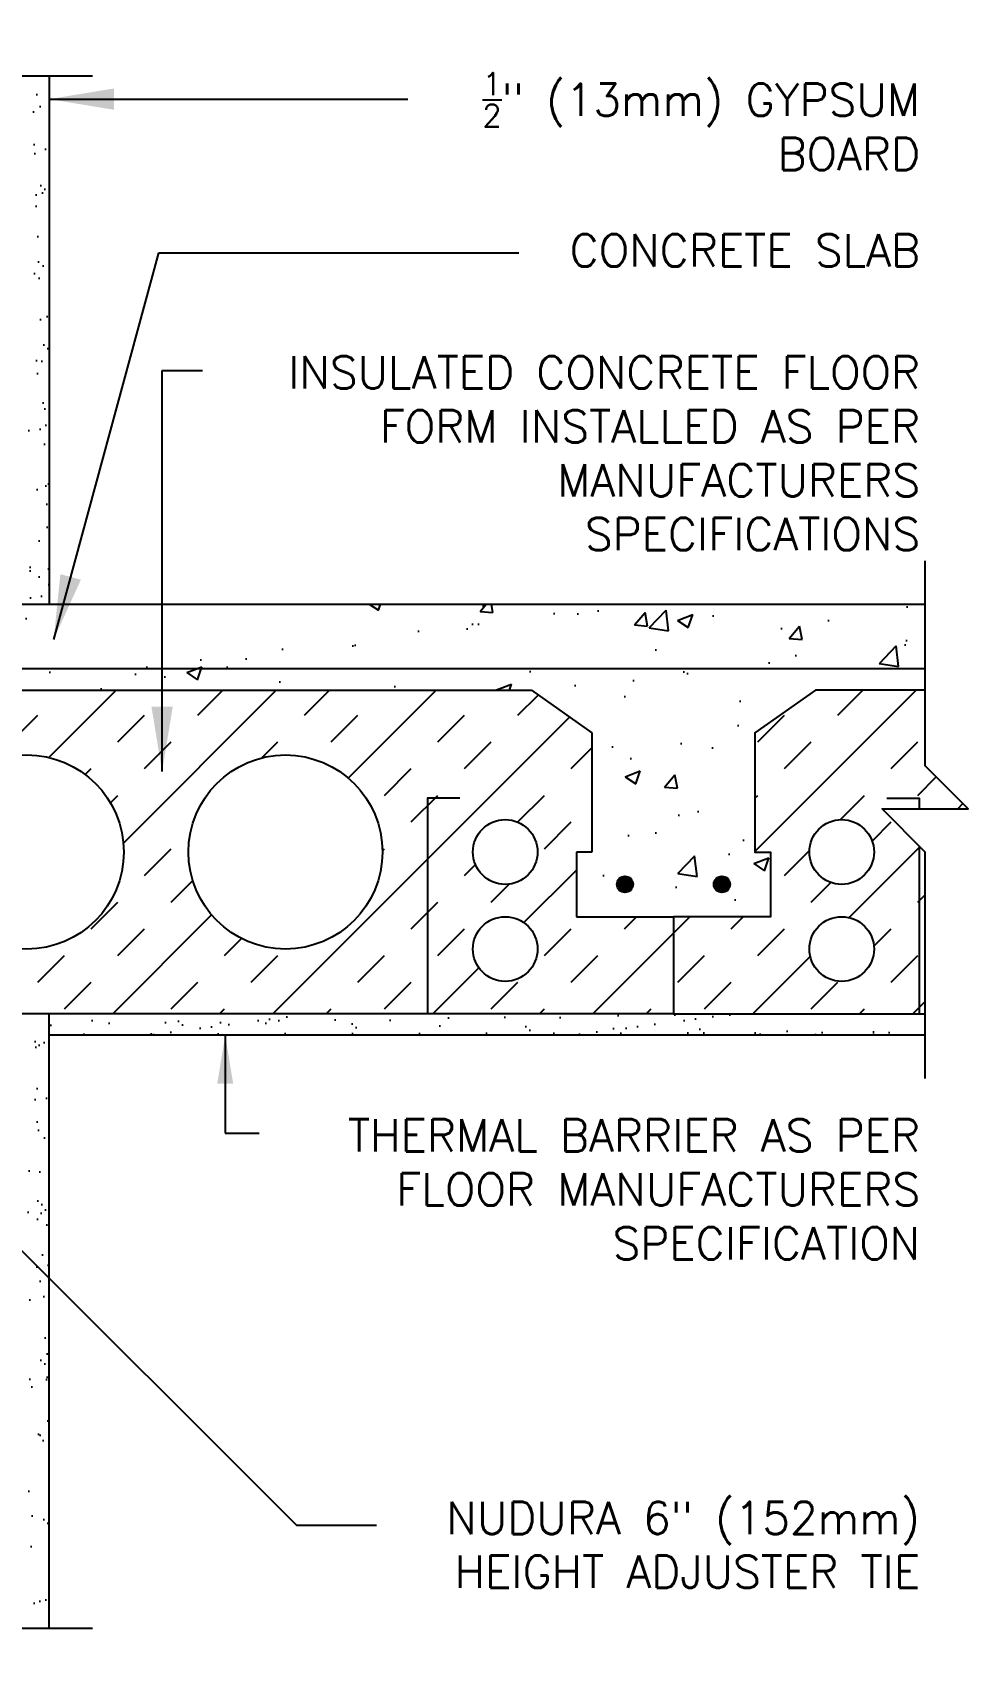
# Model space of a CAD drawing. Header units: inches. Extents: x 170.7 to 225.6, y 15.3 to 76.1.
# Drawn here: x 203.89 to 225.59, y 38.08 to 76.08 of the extents above; entities that cross this region are included whole.
import ezdxf

# ---------------------------------------------------------------- set-up
doc = ezdxf.new("R2010")
doc.units = ezdxf.units.IN
doc.header["$MEASUREMENT"] = 0
for name, color, linetype in [('HATCH', 12, 'Continuous'), ('line25', 2, 'Continuous'), ('LINE3', 3, 'Continuous'), ('LINE9', 9, 'Continuous'), ('TEXT', 4, 'Continuous')]:
    doc.layers.add(name, color=color, linetype=linetype)
doc.styles.add('DIM', font='romans.shx', dxfattribs={"width": 0.7})
doc.styles.add('ROMANS', font='romans.shx', dxfattribs={"height": 0.75})
doc.styles.get("Standard").update_dxf_attribs({"font": 'romans.shx', "height": 0.75})
doc.linetypes.add('STEEL', pattern='A,0.5,-0.2,["X",Standard,S=0.1,R=0,X=-0.1,Y=-0.05],-0.1', length=0.8)
doc.dimstyles.new('ext_12', dxfattribs={"dimscale": 12, "dimtxt": 0.09375, "dimasz": 0.09375, "dimexe": 0.09375, "dimexo": 0.0625, "dimgap": 0.0625, "dimtad": 1, "dimdec": 1, "dimzin": 3, "dimdsep": 46, "dimlunit": 4, "dimtxsty": 'DIM', "dimcen": 0.09, "dimdle": 0.09375, "dimclrt": 4, "dimadec": 0, "dimazin": 0, "dimtfac": 1, "dimtdec": 1, "dimtmove": 2, "dimatfit": 3, "dimfxl": 1, "dimfrac": 2, "dimtolj": 1, "dimtzin": 0, "dimarcsym": 0})
doc.dimstyles.new('ext_8', dxfattribs={"dimscale": 8, "dimtxt": 0.09375, "dimasz": 0.09375, "dimexe": 0.09375, "dimexo": 0.0625, "dimgap": 0.0625, "dimtad": 1, "dimdec": 1, "dimzin": 3, "dimdsep": 46, "dimlunit": 4, "dimtxsty": 'DIM', "dimcen": 0.09, "dimdle": 0.09375, "dimclrt": 4, "dimadec": 0, "dimazin": 0, "dimtfac": 1, "dimtdec": 1, "dimtmove": 2, "dimatfit": 3, "dimfxl": 1, "dimfrac": 2, "dimtolj": 1, "dimtzin": 0, "dimarcsym": 0})
pattern_1 = [(37.5, (6.0136, -79.57674), (-0.0314967, 0.963412), [0, -0.76, 0, -0.85, 0, -0.8125]), (7.5, (6.0136, -79.5767), (0.8848884, 1.411073), [0, -0.41, 0, -0.685, 0, -0.2625]), (327.5, (5.3986, -79.5767), (1.557071, 0.0028295), [0, -0.25, 0, -0.9, 0, -1.175]), (317.5, (5.3986, -79.5767), (1.503063, 0.438838), [0, -0.125, 0, -0.59, 0, -0.675])]

msp = doc.modelspace()

# ---------------------------------------------------------------- hatches: boundary and pattern name
at = {"layer": 'HATCH'}
h = msp.add_hatch(dxfattribs=at)
h.set_pattern_fill('AR-CONC', color=256, scale=0.5)
h.paths.add_polyline_path([(201.146, 75.083), (199.146, 75.083), (198.146, 76.083), (198.146, 74.083), (197.146, 75.083), (195.146, 75.083), (195.146, 72.302, 0.082415), (195.29, 72.223, -0.317837), (195.456, 71.987), (195.456, 71.919, -0.414214), (195.394, 71.857), (195.346, 71.857), (195.346, 71.787), (195.451, 71.787, -0.188973), (195.607, 71.692, 0.196323), (196.056, 71.346), (197.378, 71.055, 0.057795), (198.146, 70.966, 0.057795), (198.914, 71.055), (200.236, 71.346, 0.196323), (200.685, 71.692, -0.188973), (200.841, 71.787), (200.946, 71.787), (200.946, 71.857), (200.899, 71.857, -0.414214), (200.836, 71.919), (200.836, 71.987, -0.317837), (201.003, 72.223, 0.082415), (201.146, 72.302)])
h.paths.add_polyline_path([(201.146, 68.172, 0.064398), (201.036, 68.238), (200.946, 68.238), (200.946, 68.28, -0.249069), (200.836, 68.487), (200.836, 68.554, -0.414214), (200.899, 68.617), (200.946, 68.617), (200.946, 68.687), (200.841, 68.687, 0.10046), (200.448, 68.63, -0.601435), (200.328, 68.735, 2.182095), (199.918, 68.522, -1), (199.755, 68.113, -0.24438), (199.306, 68.634, 0.053157), (199.14, 69.248, 1.553132), (198.782, 68.824, -0.735593), (198.795, 68.366, -0.082755), (198.146, 68.258, -0.082755), (197.498, 68.366, -0.735593), (197.511, 68.824, 1.553132), (197.152, 69.248, 0.053157), (196.986, 68.634, -0.24438), (196.538, 68.113, -1), (196.375, 68.522, 2.182095), (195.965, 68.735, -0.601435), (195.845, 68.63, 0.10046), (195.451, 68.687), (195.346, 68.687), (195.346, 68.617), (195.394, 68.617, -0.414214), (195.456, 68.554), (195.456, 68.487, -0.249069), (195.346, 68.28), (195.346, 68.238), (195.256, 68.238, 0.064398), (195.146, 68.172), (195.146, 66.083), (195.146, 65.751), (195.226, 65.831), (195.316, 65.831), (195.346, 65.801), (195.496, 65.801, -0.414214), (195.546, 65.751), (195.646, 65.751), (195.646, 65.19, 0.390098), (195.921, 64.891), (198.13, 64.707, 0.04154), (198.163, 64.707), (200.371, 64.891, 0.390098), (200.646, 65.19), (200.646, 65.751), (200.746, 65.751, -0.414214), (200.796, 65.801), (200.946, 65.801), (200.976, 65.831), (201.066, 65.831), (201.146, 65.751), (201.146, 66.083)])
h.paths.add_polyline_path([(200.371, 63.771), (198.163, 63.954, 0.04154), (198.13, 63.954), (195.921, 63.771, 0.390098), (195.646, 63.472), (195.646, 62.918, -0.174031), (195.766, 62.833, -0.520567), (196.257, 62.833, -0.520567), (196.712, 62.833, -0.520567), (196.913, 62.833, -0.520567), (197.258, 62.833, -0.520567), (197.804, 62.833, -0.520567), (198.36, 62.833, -0.520567), (198.587, 62.833, -0.520567), (199.042, 62.833, -0.520567), (199.333, 62.833, -0.520567), (199.955, 62.833, -0.520567), (200.261, 62.833, -0.520567), (200.68, 62.833, -0.077645), (200.746, 62.896), (200.746, 62.911), (200.646, 62.911), (200.646, 63.472, 0.390098)])
h.paths.add_polyline_path([(200.321, 64.697), (198.53, 64.548, 0.390098), (198.346, 64.348), (198.346, 64.313, 0.390098), (198.53, 64.114), (200.321, 63.965, 0.438748), (200.646, 64.264), (200.646, 64.398, 0.438748)])
h.paths.add_polyline_path([(197.946, 64.348, 0.390098), (197.763, 64.548), (195.971, 64.697, 0.438748), (195.646, 64.398), (195.646, 64.264, 0.438748), (195.971, 63.965), (197.763, 64.114, 0.390098), (197.946, 64.313)])
h.paths.add_polyline_path([(201.146, 58.833), (203.146, 60.833), (215.456, 60.833), (216.86, 59.843), (216.86, 57.083), (216.5, 57.083), (216.5, 55.583), (218.75, 55.583), (221, 55.583), (221, 57.083), (220.632, 57.083), (220.64, 57.091), (220.64, 59.843), (222.044, 60.833), (224.589, 60.833), (224.589, 62.833), (201.146, 62.833, 0.48966), (200.68, 62.833, 0.520567), (200.261, 62.833, 0.520567), (199.955, 62.833, 0.520567), (199.333, 62.833, 0.520567), (199.042, 62.833, 0.520567), (198.587, 62.833, 0.520567), (198.36, 62.833, 0.520567), (197.804, 62.833, 0.520567), (197.258, 62.833, 0.520567), (196.913, 62.833, 0.520567), (196.712, 62.833, 0.520567), (196.257, 62.833, 0.520567), (195.766, 62.833, 0.520567), (195.411, 62.833, 0.540212), (195.146, 62.836), (195.146, 62.833), (171.704, 62.833), (171.704, 60.833), (174.249, 60.833), (175.653, 59.843), (175.653, 57.083), (175.293, 57.083), (175.293, 55.583), (177.543, 55.583), (179.793, 55.583), (179.793, 57.083), (179.433, 57.083), (179.433, 59.843), (180.837, 60.833), (193.146, 60.833), (195.146, 58.833), (195.146, 53.34, -0.540212), (195.411, 53.337, -0.520567), (195.766, 53.337, -0.520567), (196.257, 53.337, -0.520567), (196.712, 53.337, -0.520567), (196.913, 53.337, -0.520567), (197.258, 53.337, -0.520567), (197.804, 53.337, -0.520567), (198.36, 53.337, -0.520567), (198.587, 53.337, -0.520567), (199.042, 53.337, -0.520567), (199.333, 53.337, -0.520567), (199.955, 53.337, -0.520567), (200.261, 53.337, -0.520567), (200.68, 53.337, -0.48966), (201.146, 53.337)])
h.paths.add_polyline_path([(200.646, 53.06), (200.746, 53.06, -0.414214), (200.796, 53.11), (200.946, 53.11), (200.976, 53.14), (201.066, 53.14), (201.146, 53.06), (201.146, 53.337, 0.48966), (200.68, 53.337, 0.520567), (200.261, 53.337, 0.520567), (199.955, 53.337, 0.520567), (199.333, 53.337, 0.520567), (199.042, 53.337, 0.520567), (198.587, 53.337, 0.520567), (198.36, 53.337, 0.520567), (197.804, 53.337, 0.520567), (197.258, 53.337, 0.520567), (196.913, 53.337, 0.520567), (196.712, 53.337, 0.520567), (196.257, 53.337, 0.520567), (195.766, 53.337, 0.520567), (195.411, 53.337, 0.540212), (195.146, 53.34), (195.146, 53.333), (195.146, 53.06), (195.226, 53.14), (195.316, 53.14), (195.346, 53.11), (195.496, 53.11, -0.414214), (195.546, 53.06), (195.646, 53.06), (195.646, 52.499, 0.390098), (195.921, 52.2), (198.13, 52.016, 0.04154), (198.163, 52.016), (200.371, 52.2, 0.390098), (200.646, 52.499)])
h.paths.add_polyline_path([(200.646, 51.707, 0.438748), (200.321, 52.006), (198.53, 51.857, 0.390098), (198.346, 51.658), (198.346, 51.622, 0.390098), (198.53, 51.423), (200.321, 51.274, 0.438748), (200.646, 51.573)])
h.paths.add_polyline_path([(197.763, 51.857), (195.971, 52.006, 0.438748), (195.646, 51.707), (195.646, 51.573, 0.438748), (195.971, 51.274), (197.763, 51.423, 0.390098), (197.946, 51.622), (197.946, 51.658, 0.390098)])
h.paths.add_polyline_path([(200.781, 50.172, -0.327813), (200.746, 50.22), (200.646, 50.22), (200.646, 50.781, 0.390098), (200.371, 51.08), (198.163, 51.264, 0.04154), (198.13, 51.264), (195.921, 51.08, 0.390098), (195.646, 50.781), (195.646, 50.22), (195.546, 50.22, -0.327813), (195.511, 50.172), (195.511, 49.778), (195.146, 49.778), (195.146, 48.083), (195.146, 45.994, 0.064398), (195.256, 45.928), (195.346, 45.928), (195.346, 45.886, -0.249069), (195.456, 45.679), (195.456, 45.612, -0.414214), (195.394, 45.549), (195.346, 45.549), (195.346, 45.479), (195.451, 45.479, 0.10046), (195.845, 45.536, -0.601435), (195.965, 45.432, 2.182095), (196.375, 45.644, -1), (196.538, 46.053, -0.24438), (196.986, 45.532, 0.053157), (197.152, 44.918, 0.223253), (197.353, 44.753), (197.372, 44.749, 0.955472), (197.511, 45.342, -0.735593), (197.498, 45.8, -0.082755), (198.146, 45.909, -0.082755), (198.795, 45.8, -0.735593), (198.782, 45.342, 0.955472), (198.92, 44.749), (198.94, 44.753, 0.223253), (199.14, 44.918, 0.053157), (199.306, 45.532, -0.24438), (199.755, 46.053, -1), (199.918, 45.644, 2.182095), (200.328, 45.432, -0.601435), (200.448, 45.536, 0.10046), (200.841, 45.479), (200.946, 45.479), (200.946, 45.549), (200.899, 45.549, -0.414214), (200.836, 45.612), (200.836, 45.679, -0.249069), (200.946, 45.886), (200.946, 45.928), (201.036, 45.928, 0.064398), (201.146, 45.994), (201.146, 48.083), (201.146, 49.778), (200.781, 49.778)])
h.paths.add_polyline_path([(200.836, 44.847, -0.414214), (200.899, 44.909), (200.946, 44.909), (200.946, 44.979), (200.841, 44.979, 0.036537), (200.697, 44.955), (198.486, 44.474, 0.897292), (198.535, 44.019), (200.132, 44.019, 0.097844), (200.738, 44.151, -0.124673), (200.841, 44.179), (200.946, 44.179), (200.946, 44.249), (200.899, 44.249, -0.414214), (200.836, 44.312)])
h = msp.add_hatch(dxfattribs=at)
h.set_pattern_fill('AR-SAND', color=256, scale=0.5, style=0)
h.set_pattern_definition(pattern_1)
h.paths.add_polyline_path([(204.271, 75.083), (203.771, 75.083), (203.771, 66.083), (203.771, 62.833), (204.271, 62.833)])
h = msp.add_hatch(dxfattribs=at)
h.set_pattern_fill('AR-SAND', color=256, scale=0.5, style=0)
h.set_pattern_definition(pattern_1)
h.paths.add_polyline_path([(204.271, 53.333), (203.771, 53.333), (203.771, 48.083), (203.771, 39.083), (204.271, 39.083)])
h = msp.add_hatch(dxfattribs=at)
h.set_pattern_fill('AR-SAND', color=256, scale=0.5, style=0)
h.set_pattern_definition([(37.5, (1.2102, -20.8052), (-0.0314967, 0.963412), [0, -0.76, 0, -0.85, 0, -0.8125]), (7.5, (1.2102, -20.8052), (0.8848884, 1.411073), [0, -0.41, 0, -0.685, 0, -0.2625]), (327.5, (0.5952, -20.8052), (1.557071, 0.0028295), [0, -0.25, 0, -0.9, 0, -1.175]), (317.5, (0.5952, -20.8052), (1.503063, 0.438838), [0, -0.125, 0, -0.59, 0, -0.675])])
h.paths.add_polyline_path([(204.271, 53.333), (204.271, 52.833), (224.589, 52.833), (224.589, 53.333), (218.75, 53.333)])
at = {"layer": 'LINE3'}
for points in [[(217.812, 56.333, 1), (217.437, 56.333, 1)], [(220.062, 56.333, 1), (219.687, 56.333, 1)]]:
    msp.add_hatch(color=256, dxfattribs=at).paths.add_polyline_path(points)

# ---------------------------------------------------------------- linework, layer by layer
at = {"layer": 'HATCH'}
for p, q in [((204.261, 59.274), (205.82, 60.833)), ((205.99, 57.29), (209.533, 60.833)), ((207.716, 60.254), (208.295, 60.833)), ((210.191, 60.254), (210.77, 60.833)), ((211.208, 58.796), (213.245, 60.833)), ((220.64, 57.091), (224.382, 60.833)), ((222.565, 60.254), (223.144, 60.833)), ((215.14, 60.254), (215.611, 60.724)), ((203.385, 59.635), (204.003, 60.254)), ((205.86, 59.635), (206.478, 60.254)), ((209.457, 53.333), (216.336, 60.212)), ((210.809, 59.635), (211.428, 60.254)), ((213.284, 59.635), (213.903, 60.254)), ((220.709, 59.635), (221.328, 60.254)), ((206.478, 59.016), (207.097, 59.635)), ((209.203, 59.266), (209.572, 59.635)), ((213.903, 59.016), (214.522, 59.635)), ((216.378, 59.016), (216.86, 59.498)), ((221.328, 59.016), (221.946, 59.635)), ((223.802, 59.016), (224.421, 59.635)), ((205.104, 58.88), (205.241, 59.016)), ((212.047, 58.397), (212.666, 59.016)), ((224.421, 58.397), (224.848, 58.824)), ((205.688, 58.226), (205.86, 58.397)), ((212.666, 57.779), (213.284, 58.397)), ((215.14, 57.779), (215.759, 58.397)), ((220.64, 58.328), (220.709, 58.397)), ((222.619, 57.832), (223.184, 58.397)), ((225.344, 58.083), (225.466, 58.205)), ((215.759, 57.16), (216.378, 57.779)), ((223.359, 57.335), (223.802, 57.779)), ((206.478, 56.541), (207.097, 57.16)), ((211.999, 57.113), (212.047, 57.16)), ((221.328, 56.541), (221.903, 57.117)), ((222.824, 55.563), (224.466, 57.205)), ((213.903, 56.541), (214.155, 56.793)), ((215.281, 55.445), (216.5, 56.663)), ((207.097, 55.923), (207.598, 56.424)), ((214.522, 55.923), (214.938, 56.339)), ((217.492, 56.472), (217.492, 56.472)), ((221.946, 55.923), (222.4, 56.377)), ((205.241, 55.304), (205.86, 55.923)), ((212.666, 55.304), (213.284, 55.923)), ((224.421, 55.923), (224.589, 56.09)), ((205.745, 53.333), (208.036, 55.625)), ((217.615, 55.304), (217.894, 55.583)), ((218.75, 55.201), (219.132, 55.583)), ((220.09, 55.304), (220.369, 55.583)), ((205.86, 54.685), (206.478, 55.304)), ((213.284, 54.685), (213.903, 55.304)), ((215.759, 54.685), (216.378, 55.304)), ((216.882, 53.333), (218.75, 55.201)), ((220.709, 54.685), (221.328, 55.304)), ((223.399, 54.901), (223.802, 55.304)), ((208.335, 54.685), (208.728, 55.078)), ((204.003, 54.066), (204.622, 54.685)), ((208.953, 54.066), (209.572, 54.685)), ((211.428, 54.066), (212.047, 54.685)), ((213.17, 53.333), (214.235, 54.399)), ((216.378, 54.066), (216.997, 54.685)), ((218.853, 54.066), (219.471, 54.685)), ((220.594, 53.333), (221.922, 54.661)), ((223.802, 54.066), (224.421, 54.685)), ((204.622, 53.448), (205.241, 54.066)), ((207.097, 53.448), (207.716, 54.066)), ((212.047, 53.448), (212.666, 54.066)), ((214.522, 53.448), (215.14, 54.066)), ((219.471, 53.448), (220.09, 54.066)), ((221.946, 53.448), (222.565, 54.066)), ((224.307, 53.333), (224.589, 53.615)), ((208.22, 53.333), (208.335, 53.448)), ((210.695, 53.333), (210.809, 53.448)), ((215.644, 53.333), (215.759, 53.448)), ((218.119, 53.333), (218.234, 53.448)), ((223.069, 53.333), (223.184, 53.448))]:
    msp.add_line(p, q, dxfattribs=at)
at = {"layer": 'line25'}
for p, q in [((201.146, 62.833), (224.589, 62.833)), ((203.146, 60.833), (215.456, 60.833)), ((215.456, 60.833), (216.86, 59.843)), ((216.86, 59.843), (216.86, 57.083)), ((216.86, 57.083), (216.5, 57.083)), ((216.5, 57.083), (216.5, 55.583)), ((216.5, 55.583), (218.75, 55.583)), ((218.75, 55.583), (218.75, 53.333)), ((218.75, 53.333), (201.146, 53.333))]:
    msp.add_line(p, q, dxfattribs=at)
msp.add_lwpolyline([(224.589, 60.833), (222.044, 60.833), (220.64, 59.843), (220.64, 57.083), (221, 57.083), (221, 55.583), (218.75, 55.583), (218.75, 53.333), (224.589, 53.333)], dxfattribs=at)
at = {"layer": 'LINE3', "linetype": 'STEEL'}
msp.add_line((224.589, 61.333), (204.646, 61.333), dxfattribs=at)
at = {"layer": 'LINE3'}
msp.add_lwpolyline([(204.646, 61.333), (200.146, 61.333, 0.414214), (199.146, 60.333), (199.146, 41.459), (199.146, 41.459)], format="xyb", dxfattribs=at)
for centre in [(217.625, 56.333), (219.875, 56.333)]:
    msp.add_circle(centre, 0.188, dxfattribs=at)
at = {"layer": 'LINE9'}
for p, q in [((204.271, 75.083), (204.271, 62.833)), ((204.271, 39.083), (204.271, 53.333)), ((224.589, 52.833), (204.271, 52.833))]:
    msp.add_line(p, q, dxfattribs=at)
for points in [[(191.021, 75.083), (197.146, 75.083), (198.146, 74.083), (198.146, 76.083), (199.146, 75.083), (205.271, 75.083)], [(224.589, 51.833), (224.589, 57.083), (223.589, 58.083), (225.589, 58.083), (224.589, 59.083), (224.589, 63.833)], [(213.798, 58.333), (213.048, 58.333), (213.048, 53.333)], [(223.701, 58.333), (224.451, 58.333), (224.451, 58.083)], [(224.451, 57.221), (224.451, 53.333)], [(191.021, 39.083), (197.146, 39.083), (198.146, 38.083), (198.146, 40.083), (199.146, 39.083), (205.271, 39.083)]]:
    msp.add_lwpolyline(points, dxfattribs=at)
for centre, radius in [((203.75, 57.083), 2.25), ((209.75, 57.083), 2.25), ((214.847, 57.083), 0.75), ((222.653, 57.083), 0.75), ((214.847, 54.833), 0.75), ((222.653, 54.833), 0.75)]:
    msp.add_circle(centre, radius, dxfattribs=at)

# ---------------------------------------------------------------- texts
at = {"layer": 'TEXT', "char_height": 0.75, "attachment_point": 6, "style": 'ROMANS'}
for s, insert, width in [('\\A1; {\\H0.7x;\\S1/2;}" (13mm) GYPSUM BOARD', (224.474, 74.028), 12.17415), ('\\A1;CONCRETE SLAB', (224.474, 71.036), 12.17415), ('INSULATED CONCRETE FLOOR FORM INSTALLED AS PER MANUFACTURERS SPECIFICATIONS', (224.474, 66.33), 17.62644), ('THERMAL BARRIER AS PER FLOOR MANUFACTURERS SPECIFICATION', (224.474, 49.258), 17.24655), ('NUDURA 6" (152mm) HEIGHT ADJUSTER TIE', (224.474, 41.014), 12.93416)]:
    msp.add_mtext(s, dxfattribs=dict(at, insert=insert, width=width))

# ---------------------------------------------------------------- leaders
at = {"layer": 'TEXT'}
for points, dimstyle, override in [([(204.269, 74.544), (209.688, 74.544), (212.587, 74.544)], 'ext_8', {"dimasz": 0.1875, "dimtad": 0}), ([(204.373, 62.015), (206.81, 70.978), (215.165, 70.978)], 'ext_8', {"dimasz": 0.1875, "dimtad": 0}), ([(206.888, 58.951), (206.888, 68.252), (207.822, 68.252)], 'ext_8', {"dimasz": 0.1875, "dimtad": 0}), ([(208.352, 52.836), (208.352, 50.563), (209.139, 50.563)], 'ext_12', {"dimgap": 0.0625, "dimtad": 0}), ([(200.371, 51.092), (210.003, 41.469), (211.863, 41.469)], 'ext_8', {"dimasz": 0.1875, "dimtad": 0})]:
    msp.add_leader(points, dimstyle=dimstyle, override=override, dxfattribs=at)

doc.saveas('drawing.dxf')
